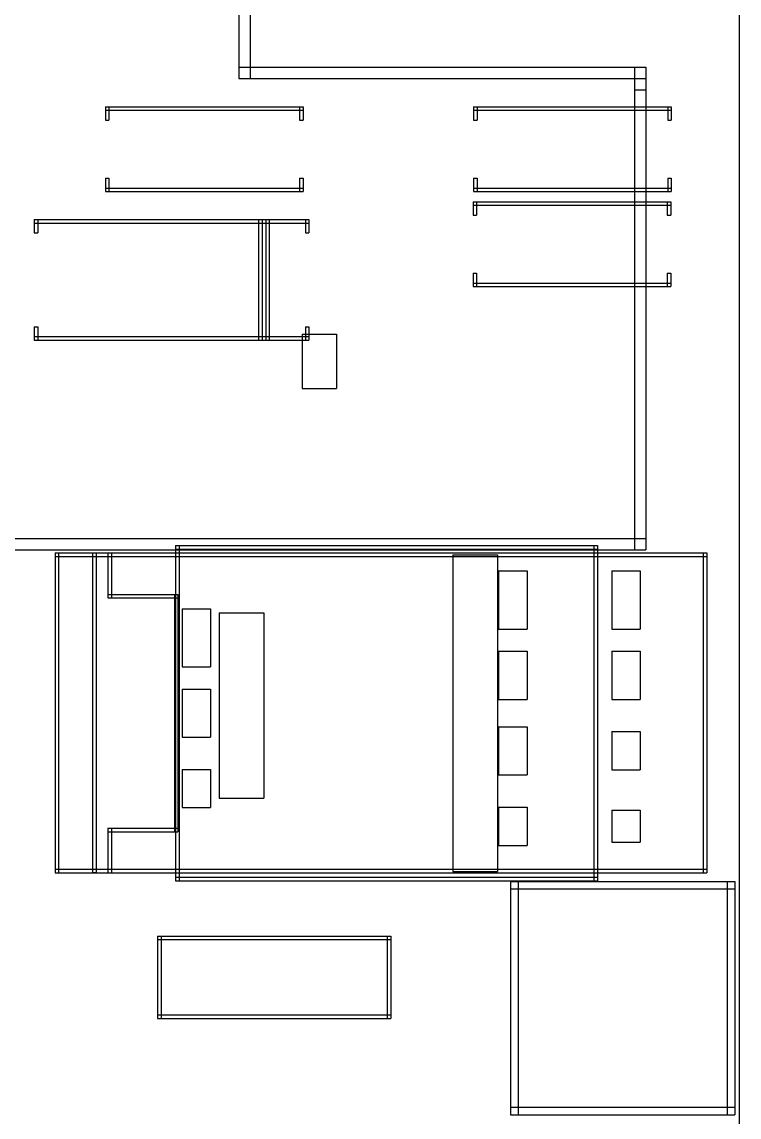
# Model space of a CAD drawing. Header units: metres. Extents: x 0 to 6012, y -4605 to 0.
# Drawn here: x 4909 to 5860, y -2954 to -1501 of the extents above; entities that cross this region are included whole.
import ezdxf

# ---------------------------------------------------------------- set-up
doc = ezdxf.new("R2010")
doc.units = ezdxf.units.M

msp = doc.modelspace()

# ---------------------------------------------------------------- linework, layer by layer
msp.add_line((5860.23622, 0), (5860.23622, -4604.96063))
at = {"layer": '1'}
for p, q in [((5196.633858, -861.594488), (5196.633858, -1576.594488)), ((5211.633858, -861.594488), (5211.633858, -1576.594488)), ((5196.633858, -1561.594488), (5736.633858, -1561.594488)), ((5196.633858, -1561.594488), (5196.633858, -1576.594488)), ((5721.633858, -1561.594488), (5736.633858, -1561.594488)), ((5721.633858, -1561.594488), (5721.633858, -1591.594488)), ((5736.633858, -1561.594488), (5736.633858, -1591.594488)), ((5736.633858, -1561.594488), (5736.633858, -1576.594488)), ((5196.633858, -1576.594488), (5736.633858, -1576.594488)), ((5196.633858, -1576.594488), (5211.633858, -1576.594488)), ((5721.633858, -1576.594488), (5736.633858, -1576.594488)), ((5721.633858, -1576.594488), (5721.633858, -2201.594488)), ((5736.633858, -1576.594488), (5736.633858, -2201.594488)), ((5721.633858, -1591.594488), (5736.633858, -1591.594488)), ((5019.488189, -1613.976378), (5024.212598, -1613.976378)), ((5019.488189, -1613.976378), (5019.488189, -1631.692913)), ((5019.488189, -1613.976378), (5281.692913, -1613.976378)), ((5019.488189, -1613.976378), (5019.488189, -1618.700787)), ((5019.488189, -1618.700787), (5281.692913, -1618.700787)), ((5024.212598, -1613.976378), (5024.212598, -1631.692913)), ((5276.968504, -1613.976378), (5281.692913, -1613.976378)), ((5276.968504, -1613.976378), (5276.968504, -1631.692913)), ((5281.692913, -1613.976378), (5281.692913, -1631.692913)), ((5281.692913, -1613.976378), (5281.692913, -1618.700787)), ((5508.070866, -1613.976378), (5770.275591, -1613.976378)), ((5508.070866, -1613.976378), (5508.070866, -1618.700787)), ((5508.070866, -1613.976378), (5512.795276, -1613.976378)), ((5508.070866, -1613.976378), (5508.070866, -1631.692913)), ((5508.070866, -1618.700787), (5770.275591, -1618.700787)), ((5512.795276, -1613.976378), (5512.795276, -1631.692913)), ((5765.551181, -1613.976378), (5770.275591, -1613.976378)), ((5765.551181, -1613.976378), (5765.551181, -1631.692913)), ((5770.275591, -1613.976378), (5770.275591, -1618.700787)), ((5770.275591, -1613.976378), (5770.275591, -1631.692913)), ((5019.488189, -1631.692913), (5024.212598, -1631.692913)), ((5276.968504, -1631.692913), (5281.692913, -1631.692913)), ((5508.070866, -1631.692913), (5512.795276, -1631.692913)), ((5765.551181, -1631.692913), (5770.275591, -1631.692913)), ((5019.488189, -1708.858268), (5024.212598, -1708.858268)), ((5019.488189, -1708.858268), (5019.488189, -1726.574803)), ((5024.212598, -1708.858268), (5024.212598, -1726.574803)), ((5276.968504, -1708.858268), (5281.692913, -1708.858268)), ((5276.968504, -1708.858268), (5276.968504, -1726.574803)), ((5281.692913, -1708.858268), (5281.692913, -1726.574803)), ((5508.070866, -1708.858268), (5512.795276, -1708.858268)), ((5508.070866, -1708.858268), (5508.070866, -1726.574803)), ((5512.795276, -1708.858268), (5512.795276, -1726.574803)), ((5765.551181, -1708.858268), (5770.275591, -1708.858268)), ((5765.551181, -1708.858268), (5765.551181, -1726.574803)), ((5770.275591, -1708.858268), (5770.275591, -1726.574803)), ((5019.488189, -1721.850394), (5281.692913, -1721.850394)), ((5019.488189, -1721.850394), (5019.488189, -1726.574803)), ((5019.488189, -1726.574803), (5024.212598, -1726.574803)), ((5019.488189, -1726.574803), (5281.692913, -1726.574803)), ((5276.968504, -1726.574803), (5281.692913, -1726.574803)), ((5281.692913, -1721.850394), (5281.692913, -1726.574803)), ((5508.070866, -1721.850394), (5770.275591, -1721.850394)), ((5508.070866, -1721.850394), (5508.070866, -1726.574803)), ((5508.070866, -1726.574803), (5512.795276, -1726.574803)), ((5508.070866, -1726.574803), (5770.275591, -1726.574803)), ((5765.551181, -1726.574803), (5770.275591, -1726.574803)), ((5770.275591, -1721.850394), (5770.275591, -1726.574803)), ((5507.283465, -1739.96063), (5512.007874, -1739.96063)), ((5507.283465, -1739.96063), (5507.283465, -1757.677165)), ((5507.283465, -1739.96063), (5769.488189, -1739.96063)), ((5507.283465, -1739.96063), (5507.283465, -1744.685039)), ((5512.007874, -1739.96063), (5512.007874, -1757.677165)), ((5764.76378, -1739.96063), (5769.488189, -1739.96063)), ((5764.76378, -1739.96063), (5764.76378, -1757.677165)), ((5769.488189, -1739.96063), (5769.488189, -1744.685039)), ((5769.488189, -1739.96063), (5769.488189, -1757.677165)), ((5507.283465, -1744.685039), (5769.488189, -1744.685039)), ((5507.283465, -1757.677165), (5512.007874, -1757.677165)), ((5764.76378, -1757.677165), (5769.488189, -1757.677165)), ((4925, -1763.582677), (5289.566929, -1763.582677)), ((4925, -1763.582677), (4925, -1768.307087)), ((4925, -1763.582677), (4929.724409, -1763.582677)), ((4925, -1763.582677), (4925, -1781.299213)), ((4925, -1768.307087), (5289.566929, -1768.307087)), ((4929.724409, -1763.582677), (4929.724409, -1781.299213)), ((5222.834646, -1763.582677), (5227.559055, -1763.582677)), ((5222.834646, -1763.582677), (5222.834646, -1923.425197)), ((5227.559055, -1763.582677), (5227.559055, -1923.425197)), ((5227.559055, -1763.582677), (5232.283465, -1763.582677)), ((5227.559055, -1763.582677), (5227.559055, -1923.425197)), ((5232.283465, -1763.582677), (5232.283465, -1923.425197)), ((5232.283465, -1763.582677), (5237.007874, -1763.582677)), ((5232.283465, -1763.582677), (5232.283465, -1923.425197)), ((5237.007874, -1763.582677), (5237.007874, -1923.425197)), ((5284.84252, -1763.582677), (5289.566929, -1763.582677)), ((5284.84252, -1763.582677), (5284.84252, -1781.299213)), ((5289.566929, -1763.582677), (5289.566929, -1768.307087)), ((5289.566929, -1763.582677), (5289.566929, -1781.299213)), ((4925, -1781.299213), (4929.724409, -1781.299213)), ((5284.84252, -1781.299213), (5289.566929, -1781.299213)), ((5507.283465, -1834.84252), (5512.007874, -1834.84252)), ((5507.283465, -1834.84252), (5507.283465, -1852.559055)), ((5512.007874, -1834.84252), (5512.007874, -1852.559055)), ((5764.76378, -1834.84252), (5769.488189, -1834.84252)), ((5764.76378, -1834.84252), (5764.76378, -1852.559055)), ((5769.488189, -1834.84252), (5769.488189, -1852.559055)), ((5507.283465, -1847.834646), (5769.488189, -1847.834646)), ((5507.283465, -1847.834646), (5507.283465, -1852.559055)), ((5507.283465, -1852.559055), (5769.488189, -1852.559055)), ((5507.283465, -1852.559055), (5512.007874, -1852.559055)), ((5764.76378, -1852.559055), (5769.488189, -1852.559055)), ((5769.488189, -1847.834646), (5769.488189, -1852.559055)), ((4925, -1905.708661), (4929.724409, -1905.708661)), ((4925, -1905.708661), (4925, -1923.425197)), ((4929.724409, -1905.708661), (4929.724409, -1923.425197)), ((5280.708661, -1915.649606), (5325.984252, -1915.649606)), ((5280.708661, -1915.649606), (5280.708661, -1987.893701)), ((5284.84252, -1905.708661), (5289.566929, -1905.708661)), ((5284.84252, -1905.708661), (5284.84252, -1923.425197)), ((5289.566929, -1905.708661), (5289.566929, -1923.425197)), ((5325.984252, -1915.649606), (5325.984252, -1987.893701)), ((4925, -1918.700787), (5289.566929, -1918.700787)), ((4925, -1918.700787), (4925, -1923.425197)), ((4925, -1923.425197), (4929.724409, -1923.425197)), ((4925, -1923.425197), (5289.566929, -1923.425197)), ((5222.834646, -1923.425197), (5227.559055, -1923.425197)), ((5227.559055, -1923.425197), (5232.283465, -1923.425197)), ((5232.283465, -1923.425197), (5237.007874, -1923.425197)), ((5284.84252, -1923.425197), (5289.566929, -1923.425197)), ((5289.566929, -1918.700787), (5289.566929, -1923.425197)), ((5280.708661, -1987.893701), (5325.984252, -1987.893701)), ((3096.633858, -2186.594488), (5736.633858, -2186.594488)), ((5736.633858, -2186.594488), (5736.633858, -2201.594488)), ((3096.633858, -2201.594488), (5736.633858, -2201.594488)), ((4952.73622, -2205.708661), (4957.46063, -2205.708661)), ((4952.73622, -2205.708661), (4952.73622, -2630.11811)), ((4952.73622, -2205.708661), (5817.42126, -2205.708661)), ((4952.73622, -2205.708661), (4952.73622, -2210.433071)), ((4957.46063, -2205.708661), (4957.46063, -2630.11811)), ((5002.57874, -2205.708661), (5007.30315, -2205.708661)), ((5002.57874, -2205.708661), (5002.57874, -2629.724409)), ((5007.30315, -2205.708661), (5007.30315, -2629.724409)), ((5022.814961, -2205.708661), (5027.53937, -2205.708661)), ((5022.814961, -2205.708661), (5022.814961, -2265.551181)), ((5027.53937, -2205.708661), (5027.53937, -2265.551181)), ((5112.69685, -2195.944882), (5672.42126, -2195.944882)), ((5112.69685, -2195.944882), (5112.69685, -2200.787402)), ((5112.69685, -2196.062992), (5117.42126, -2196.062992)), ((5112.69685, -2196.062992), (5112.69685, -2210.551181)), ((5112.69685, -2200.787402), (5672.42126, -2200.787402)), ((5112.69685, -2205.708661), (5117.42126, -2205.708661)), ((5112.69685, -2205.708661), (5112.69685, -2630.11811)), ((5117.42126, -2196.062992), (5117.42126, -2210.551181)), ((5117.42126, -2205.708661), (5117.42126, -2630.11811)), ((5667.69685, -2195.944882), (5672.42126, -2195.944882)), ((5667.69685, -2195.944882), (5667.69685, -2210.433071)), ((5667.69685, -2205.826772), (5672.42126, -2205.826772)), ((5667.69685, -2205.826772), (5667.69685, -2630.23622)), ((5672.42126, -2195.944882), (5672.42126, -2210.433071)), ((5672.42126, -2195.944882), (5672.42126, -2200.787402)), ((5672.42126, -2205.826772), (5672.42126, -2630.23622)), ((5721.633858, -2201.594488), (5736.633858, -2201.594488)), ((5812.69685, -2205.708661), (5817.42126, -2205.708661)), ((5812.69685, -2205.708661), (5812.69685, -2630.11811)), ((5817.42126, -2205.708661), (5817.42126, -2630.11811)), ((5817.42126, -2205.708661), (5817.42126, -2210.433071)), ((4952.73622, -2210.433071), (5817.42126, -2210.433071)), ((5112.69685, -2210.551181), (5117.42126, -2210.551181)), ((5480.275591, -2208.380197), (5539.84252, -2208.380197)), ((5480.275591, -2208.380197), (5480.275591, -2628.233976)), ((5539.84252, -2208.380197), (5539.84252, -2628.233976)), ((5667.69685, -2210.433071), (5672.42126, -2210.433071)), ((5541.259843, -2229.78063), (5578.858268, -2229.78063)), ((5541.259843, -2229.78063), (5541.259843, -2306.833504)), ((5578.858268, -2229.78063), (5578.858268, -2306.833504)), ((5691.259843, -2229.78063), (5728.858268, -2229.78063)), ((5691.259843, -2229.78063), (5691.259843, -2306.833504)), ((5728.858268, -2229.78063), (5728.858268, -2306.833504)), ((5022.814961, -2260.826772), (5115.728346, -2260.826772)), ((5022.814961, -2260.826772), (5022.814961, -2265.551181)), ((5022.814961, -2265.551181), (5027.53937, -2265.551181)), ((5022.814961, -2265.551181), (5115.728346, -2265.551181)), ((5111.003937, -2260.826772), (5115.728346, -2260.826772)), ((5111.003937, -2260.826772), (5111.003937, -2575.787402)), ((5115.728346, -2260.826772), (5115.728346, -2265.551181)), ((5115.728346, -2260.826772), (5115.728346, -2575.787402)), ((5121.259843, -2279.78063), (5158.858268, -2279.78063)), ((5121.259843, -2279.78063), (5121.259843, -2356.833504)), ((5158.858268, -2279.78063), (5158.858268, -2356.833504)), ((5170.275591, -2285.369331), (5229.84252, -2285.369331)), ((5170.275591, -2285.369331), (5170.275591, -2531.244843)), ((5229.84252, -2285.369331), (5229.84252, -2531.244843)), ((5541.259843, -2306.833504), (5578.858268, -2306.833504)), ((5691.259843, -2306.833504), (5728.858268, -2306.833504)), ((5541.259843, -2336.342323), (5578.858268, -2336.342323)), ((5541.259843, -2336.342323), (5541.259843, -2400.27185)), ((5578.858268, -2336.342323), (5578.858268, -2400.27185)), ((5691.259843, -2336.342323), (5728.858268, -2336.342323)), ((5691.259843, -2336.342323), (5691.259843, -2400.27185)), ((5728.858268, -2336.342323), (5728.858268, -2400.27185)), ((5121.259843, -2356.833504), (5158.858268, -2356.833504)), ((5121.259843, -2386.342323), (5158.858268, -2386.342323)), ((5121.259843, -2386.342323), (5121.259843, -2450.27185)), ((5158.858268, -2386.342323), (5158.858268, -2450.27185)), ((5541.259843, -2400.27185), (5578.858268, -2400.27185)), ((5691.259843, -2400.27185), (5728.858268, -2400.27185)), ((5541.259843, -2436.342323), (5578.858268, -2436.342323)), ((5541.259843, -2436.342323), (5541.259843, -2500.27185)), ((5578.858268, -2436.342323), (5578.858268, -2500.27185)), ((5121.259843, -2450.27185), (5158.858268, -2450.27185)), ((5691.259843, -2442.904016), (5728.858268, -2442.904016)), ((5691.259843, -2442.904016), (5691.259843, -2493.710157)), ((5728.858268, -2442.904016), (5728.858268, -2493.710157)), ((5121.259843, -2492.904016), (5158.858268, -2492.904016)), ((5121.259843, -2492.904016), (5121.259843, -2543.710157)), ((5158.858268, -2492.904016), (5158.858268, -2543.710157)), ((5691.259843, -2493.710157), (5728.858268, -2493.710157)), ((5541.259843, -2500.27185), (5578.858268, -2500.27185)), ((5170.275591, -2531.244843), (5229.84252, -2531.244843)), ((5121.259843, -2543.710157), (5158.858268, -2543.710157)), ((5541.259843, -2542.904016), (5578.858268, -2542.904016)), ((5541.259843, -2542.904016), (5541.259843, -2593.710157)), ((5578.858268, -2542.904016), (5578.858268, -2593.710157)), ((5691.259843, -2547.122244), (5728.858268, -2547.122244)), ((5691.259843, -2547.122244), (5691.259843, -2589.491929)), ((5728.858268, -2547.122244), (5728.858268, -2589.491929)), ((5022.814961, -2571.062992), (5027.53937, -2571.062992)), ((5022.814961, -2571.062992), (5022.814961, -2630.11811)), ((5022.814961, -2571.062992), (5115.728346, -2571.062992)), ((5022.814961, -2571.062992), (5022.814961, -2575.787402)), ((5027.53937, -2571.062992), (5027.53937, -2630.11811)), ((5115.728346, -2571.062992), (5115.728346, -2575.787402)), ((5022.814961, -2575.787402), (5115.728346, -2575.787402)), ((5111.003937, -2575.787402), (5115.728346, -2575.787402)), ((5541.259843, -2593.710157), (5578.858268, -2593.710157)), ((5691.259843, -2589.491929), (5728.858268, -2589.491929)), ((4952.73622, -2625.393701), (5817.42126, -2625.393701)), ((4952.73622, -2625.393701), (4952.73622, -2630.11811)), ((5112.69685, -2625.393701), (5117.42126, -2625.393701)), ((5112.69685, -2625.393701), (5112.69685, -2640.669291)), ((5117.42126, -2625.393701), (5117.42126, -2640.669291)), ((5480.275591, -2628.233976), (5539.84252, -2628.233976)), ((5667.69685, -2625.393701), (5672.42126, -2625.393701)), ((5667.69685, -2625.393701), (5667.69685, -2640.669291)), ((5672.42126, -2625.393701), (5672.42126, -2640.669291)), ((5817.42126, -2625.393701), (5817.42126, -2630.11811)), ((4952.73622, -2630.11811), (4957.46063, -2630.11811)), ((4952.73622, -2630.11811), (5817.42126, -2630.11811)), ((5002.57874, -2629.724409), (5007.30315, -2629.724409)), ((5022.814961, -2630.11811), (5027.53937, -2630.11811)), ((5112.69685, -2630.11811), (5117.42126, -2630.11811)), ((5112.69685, -2635.944882), (5672.42126, -2635.944882)), ((5112.69685, -2635.944882), (5112.69685, -2640.669291)), ((5112.69685, -2640.669291), (5117.42126, -2640.669291)), ((5112.69685, -2640.669291), (5672.42126, -2640.669291)), ((5557.028346, -2641.475591), (5567.028346, -2641.475591)), ((5557.028346, -2641.475591), (5557.028346, -2951.08189)), ((5557.028346, -2641.475591), (5854.429921, -2641.475591)), ((5557.028346, -2641.475591), (5557.028346, -2651.475591)), ((5567.028346, -2641.475591), (5567.028346, -2951.08189)), ((5667.69685, -2630.23622), (5672.42126, -2630.23622)), ((5667.69685, -2640.669291), (5672.42126, -2640.669291)), ((5672.42126, -2635.944882), (5672.42126, -2640.669291)), ((5812.69685, -2630.11811), (5817.42126, -2630.11811)), ((5844.429921, -2641.475591), (5854.429921, -2641.475591)), ((5844.429921, -2641.475591), (5844.429921, -2951.08189)), ((5854.429921, -2641.475591), (5854.429921, -2651.475591)), ((5854.429921, -2641.475591), (5854.429921, -2951.08189)), ((5557.028346, -2651.475591), (5854.429921, -2651.475591)), ((5088.779528, -2713.976378), (5093.503937, -2713.976378)), ((5088.779528, -2713.976378), (5088.779528, -2823.425197)), ((5088.779528, -2713.976378), (5398.266142, -2713.976378)), ((5088.779528, -2713.976378), (5088.779528, -2718.700787)), ((5093.503937, -2713.976378), (5093.503937, -2823.425197)), ((5393.541732, -2713.976378), (5398.266142, -2713.976378)), ((5393.541732, -2713.976378), (5393.541732, -2823.425197)), ((5398.266142, -2713.976378), (5398.266142, -2823.425197)), ((5398.266142, -2713.976378), (5398.266142, -2718.700787)), ((5088.779528, -2718.700787), (5398.266142, -2718.700787)), ((5088.779528, -2818.700787), (5398.266142, -2818.700787)), ((5088.779528, -2818.700787), (5088.779528, -2823.487402)), ((5088.779528, -2823.425197), (5093.503937, -2823.425197)), ((5088.779528, -2823.487402), (5398.266142, -2823.487402)), ((5393.541732, -2823.425197), (5398.266142, -2823.425197)), ((5398.266142, -2818.700787), (5398.266142, -2823.487402)), ((5557.028346, -2941.08189), (5854.429921, -2941.08189)), ((5557.028346, -2941.08189), (5557.028346, -2951.08189)), ((5854.429921, -2941.08189), (5854.429921, -2951.08189)), ((5557.028346, -2951.08189), (5854.429921, -2951.08189)), ((5557.028346, -2951.08189), (5567.028346, -2951.08189)), ((5844.429921, -2951.08189), (5854.429921, -2951.08189))]:
    msp.add_line(p, q, dxfattribs=at)

doc.saveas('drawing.dxf')
